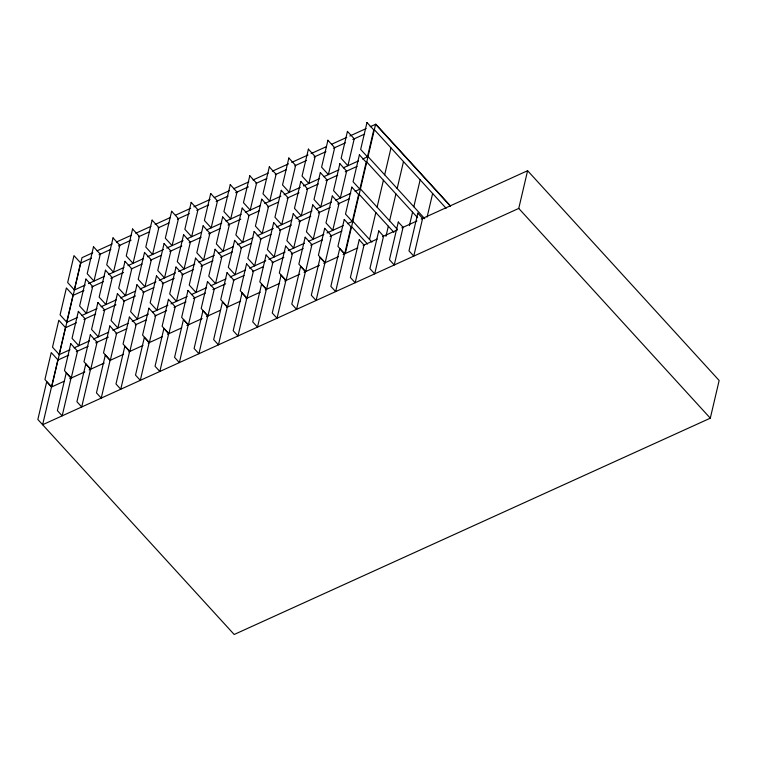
<?xml version="1.0" encoding="UTF-8"?>
<svg xmlns="http://www.w3.org/2000/svg" width="757" height="757" viewBox="0 0 757 757"><rect width="100%" height="100%" fill="white"/><g stroke="black" fill="none" stroke-linecap="round" stroke-linejoin="round"><path stroke-width="1.14" d="M345.287 253.548L375.604 124.28L450.311 206.093M369.52 239.467L375.832 212.537M377.1 207.153L383.411 180.223M384.679 174.839L390.99 147.908M385.956 236.316L388.332 226.22M389.59 220.836L395.911 193.906M397.17 188.521L403.49 161.591M409.405 225.605L412.565 212.14M413.824 206.756L420.144 179.825M427.109 217.07L432.635 193.508M68.773 355.109L57.797 360.095L42.638 424.724L518.753 208.421L527.601 170.713L719.15 380.478L710.303 418.186L234.187 634.489L37.85 419.482L46.697 381.774L51.485 387.026L64.392 381.159M92.78 252.772L82.021 257.664L51.703 386.922L44.918 379.503L51.239 352.573L58.015 359.991M97.076 250.822L112.15 243.972M116.427 242.022L131.519 235.172M135.787 233.232L150.898 226.371M155.147 224.441L170.268 217.571M175.577 215.158L190.717 208.279M193.858 206.85L210.086 199.479M214.288 197.568L229.456 190.679M233.648 188.767L248.826 181.879M253.008 179.977L268.196 173.079M272.359 171.186L288.493 163.853M291.719 162.386L308.023 154.986M311.08 153.595L326.314 146.669M331.509 144.313L346.763 137.386M349.791 136.005L366.133 128.586M370.22 126.722L375.822 124.176L450.529 205.999M91.512 258.156L80.535 263.143L74.224 290.073L85.191 285.086M99.035 254.74L110.863 249.365M118.395 245.949L131.122 240.168M138.654 236.742L149.583 231.774M158.024 227.942L168.934 222.984M177.393 219.142L189.373 213.701M196.763 210.342L208.724 204.91M216.133 201.542L228.084 196.11M235.616 192.694L248.419 186.875M255.961 183.449L266.795 178.52M275.33 174.649L286.155 169.729M294.7 165.849L306.585 160.446M314.07 157.049L325.945 151.655M333.44 148.249L345.306 142.855M352.819 139.449L364.656 134.065M88.418 283.62L104.551 276.296M108.658 274.431L123.911 267.505M128.028 265.631L143.262 258.705M147.568 256.755L163.54 249.498M166.777 248.031L183.052 240.631M187.225 238.739L201.334 232.323M206.595 229.939L221.773 223.041M225.965 221.139L241.123 214.25M245.334 212.339L260.484 205.45M264.78 203.501L280.913 196.167M284.083 194.729L300.274 187.376M303.453 185.929L319.596 178.595M323.901 176.646L338.985 169.786M343.271 167.846L358.345 160.995M362.641 159.036L368.025 156.595L424.762 218.726M83.932 290.48L72.956 295.457L66.644 322.387L77.611 317.41M91.455 287.054L103.283 281.68M110.815 278.264L123.542 272.482M131.075 269.057L142.004 264.089M150.444 260.257L161.355 255.298M169.814 251.456L181.794 246.016M189.184 242.656L201.144 237.225M208.554 233.856L220.505 228.425M228.037 225.009L240.84 219.189M248.381 215.764L259.216 210.843M267.751 206.964L278.576 202.043M287.121 198.164L299.006 192.761M306.49 189.364L318.366 183.97M325.86 180.563L337.726 175.17M345.239 171.763L357.077 166.379M81.709 315.546L96.972 308.61M101.078 306.746L116.332 299.819M120.448 297.946L135.683 291.019M139.988 289.07L155.961 281.812M159.197 280.345L175.473 272.946M178.567 271.545L194.833 264.155M199.015 262.253L214.193 255.355M218.385 253.453L233.544 246.564M237.755 244.653L252.904 237.764M257.125 235.853L273.334 228.482M276.504 227.053L291.615 220.183M295.873 218.253L312.016 210.91M316.322 208.96L331.405 202.1M335.692 200.16L350.765 193.309M355.061 191.36L360.446 188.909L397.009 228.955M76.353 322.794L65.376 327.781L59.065 354.702L70.032 349.725M83.876 319.369L95.704 313.994M103.236 310.578L115.963 304.797M123.495 301.371L135.494 295.921M142.865 292.571L153.775 287.613M162.235 283.771L174.214 278.33M181.604 274.971L193.565 269.539M200.974 266.171L212.925 260.739M220.457 257.323L232.285 251.949M240.802 248.078L251.636 243.158M260.171 239.278L270.997 234.358M279.541 230.478L291.426 225.075M298.911 221.678L310.786 216.284M318.281 212.878L330.147 207.494M337.66 204.078L349.497 198.694M74.129 347.86L89.392 340.924M93.499 339.06L108.743 332.134M112.869 330.26L128.103 323.343M132.238 321.46L148.381 314.127M152.687 312.168L167.893 305.26M170.987 303.86L187.13 296.526M191.436 294.568L206.604 287.669M210.806 285.767L225.965 278.879M230.175 276.967L245.325 270.088M249.545 268.167L265.754 260.805M268.924 259.367L285.115 252.005M288.294 250.567L304.465 243.215M308.742 241.275L323.826 234.424M327.033 232.967L343.186 225.624M347.482 223.675L352.866 221.224L371.942 242.117M76.296 351.683L88.124 346.318M95.656 342.893L108.383 337.111M115.916 333.686L126.845 328.727M135.285 324.885L146.196 319.927M154.655 316.085L166.635 310.644M174.025 307.285L185.985 301.854M193.395 298.485L205.346 293.063M212.878 289.638L225.681 283.818M233.222 280.393L244.057 275.472M252.592 271.593L263.417 266.672M271.962 262.793L283.847 257.389M291.331 253.992L303.207 248.599M310.701 245.192L322.567 239.808M330.08 236.392L341.918 231.008M69.748 378.718L84.841 371.867M89.146 369.908L104.22 363.067M109.519 360.654L123.59 354.267M128.86 351.863L142.959 345.466M148.211 343.082L162.329 336.666M167.552 334.291L181.699 327.866M186.903 325.501L202.147 318.574M206.453 316.615L220.448 310.256M226.665 307.437L240.641 301.087M246.016 298.646L260.266 292.174M265.357 289.855L279.636 283.364M284.708 281.065L299.753 274.233M304.049 272.274L319.454 265.281M323.759 263.322L338.445 256.651M343.129 254.522L357.787 247.861M363.161 245.419L377.137 239.07M382.512 236.629L397.557 229.797M401.853 227.848L416.899 221.006M421.195 219.057L527.601 170.713M518.753 208.421L710.303 418.186M374.337 129.665L446.119 208.27M366.757 161.979L417.627 217.685M359.178 194.294L393.877 232.295M351.598 226.617L367.495 244.019M80.753 263.048L73.978 255.62L67.666 282.55L74.441 289.978M73.174 295.362L66.398 287.944L60.087 314.874L66.862 322.293M65.594 327.677L58.819 320.258L52.507 347.189L59.283 354.607M70.77 343.697L64.459 370.627L71.234 378.046L77.545 351.116L70.77 343.697M78.35 311.382L72.038 338.313L78.813 345.731L85.125 318.801L78.35 311.382M85.929 279.068L79.617 305.998L86.393 313.417L92.704 286.487L85.929 279.068M93.508 246.754L87.197 273.684L93.972 281.102L100.293 254.172L93.508 246.754M66.228 372.908L57.381 410.606L62.169 415.848L71.016 378.15L66.228 372.908M90.31 334.821L83.989 361.751L90.764 369.17L97.085 342.249L90.31 334.821M97.89 302.507L91.569 329.437L98.344 336.856L104.665 309.925L97.89 302.507M105.469 270.192L99.148 297.123L105.923 304.541L112.244 277.611L105.469 270.192M113.048 237.878L106.728 264.808L113.503 272.227L119.824 245.296L113.048 237.878M85.759 364.032L76.921 401.73L81.709 406.973L90.547 369.274L85.759 364.032M109.841 325.945L103.52 352.876L110.304 360.304L116.616 333.373L109.841 325.945M117.42 293.631L111.099 320.561L117.884 327.98L124.195 301.059L117.42 293.631M125 261.316L118.679 288.247L125.463 295.665L131.775 268.735L125 261.316M132.579 229.002L126.258 255.932L133.043 263.351L139.354 236.421L132.579 229.002M105.289 355.156L96.451 392.855L101.239 398.097L110.087 360.398L105.289 355.156M129.371 317.079L123.06 344.009L129.835 351.428L136.146 324.498L129.371 317.079M136.951 284.755L130.639 311.685L137.414 319.113L143.726 292.183L136.951 284.755M144.53 252.441L138.219 279.371L144.994 286.789L151.305 259.869L144.53 252.441M152.11 220.126L145.798 247.056L152.573 254.475L158.885 227.545L152.11 220.126M124.829 346.28L115.982 383.979L120.77 389.23L129.617 351.522L124.829 346.28M148.911 308.203L142.59 335.133L149.366 342.552L155.687 315.622L148.911 308.203M156.491 275.889L150.17 302.819L156.945 310.238L163.266 283.307L156.491 275.889M164.07 243.565L157.749 270.495L164.524 277.923L170.845 250.993L164.07 243.565M171.65 211.25L165.329 238.181L172.104 245.599L178.425 218.678L171.65 211.25M144.36 337.404L135.522 375.112L140.31 380.355L149.148 342.647L144.36 337.404M168.442 299.327L162.121 326.258L168.896 333.676L175.217 306.746L168.442 299.327M176.021 267.013L169.7 293.943L176.485 301.362L182.797 274.431L176.021 267.013M183.601 234.698L177.28 261.629L184.065 269.047L190.376 242.117L183.601 234.698M191.18 202.374L184.859 229.305L191.644 236.733L197.956 209.803L191.18 202.374M163.891 328.529L155.053 366.237L159.841 371.479L168.679 333.78L163.891 328.529M187.973 290.451L181.661 317.382L188.436 324.8L194.748 297.87L187.973 290.451M195.552 258.137L189.241 285.067L196.016 292.486L202.327 265.556L195.552 258.137M203.131 225.823L196.82 252.753L203.595 260.171L209.907 233.241L203.131 225.823M210.711 193.508L204.399 220.438L211.175 227.857L217.486 200.927L210.711 193.508M183.431 319.662L174.583 357.361L179.371 362.603L188.219 324.904L183.431 319.662M207.503 281.576L201.192 308.506L207.967 315.924L214.288 288.994L207.503 281.576M215.083 249.261L208.771 276.191L215.546 283.61L221.867 256.68L215.083 249.261M222.672 216.947L216.351 243.877L223.126 251.296L229.447 224.365L222.672 216.947M230.251 184.632L223.93 211.563L230.705 218.981L237.026 192.051L230.251 184.632M202.961 310.786L194.114 348.485L198.911 353.727L207.749 316.029L202.961 310.786M227.043 272.7L220.722 299.63L227.497 307.058L233.818 280.128L227.043 272.7M234.623 240.385L228.302 267.316L235.077 274.734L241.398 247.804L234.623 240.385M242.202 208.071L235.881 235.001L242.656 242.42L248.977 215.49L242.202 208.071M249.782 175.756L243.461 202.687L250.236 210.105L256.557 183.175L249.782 175.756M222.492 301.911L213.654 339.609L218.442 344.851L227.28 307.153L222.492 301.911M246.574 263.824L240.262 290.754L247.037 298.182L253.349 271.252L246.574 263.824M254.153 231.51L247.842 258.44L254.617 265.868L260.928 238.938L254.153 231.51M261.733 199.195L255.421 226.125L262.196 233.544L268.508 206.614L261.733 199.195M269.312 166.881L263.001 193.811L269.776 201.23L276.087 174.299L269.312 166.881M242.032 293.035L233.184 330.733L237.972 335.985L246.82 298.277L242.032 293.035M266.104 254.958L259.793 281.888L266.568 289.306L272.889 262.376L266.104 254.958M273.684 222.634L267.372 249.564L274.148 256.992L280.469 230.062L273.684 222.634M281.263 190.319L274.952 217.25L281.727 224.678L288.048 197.747L281.263 190.319M288.843 158.005L282.531 184.935L289.306 192.354L295.627 165.423L288.843 158.005M261.562 284.159L252.715 321.857L257.503 327.109L266.35 289.401L261.562 284.159M285.644 246.082L279.324 273.012L286.099 280.431L292.42 253.5L285.644 246.082M293.224 213.767L286.903 240.698L293.678 248.116L299.999 221.186L293.224 213.767M300.803 181.443L294.482 208.374L301.258 215.802L307.579 188.871L300.803 181.443M308.383 149.129L302.062 176.059L308.837 183.487L315.158 156.557L308.383 149.129M281.093 275.283L272.255 312.991L277.043 318.233L285.881 280.525L281.093 275.283M305.175 237.206L298.854 264.136L305.639 271.555L311.95 244.625L305.175 237.206M312.755 204.892L306.443 231.822L313.218 239.24L319.53 212.31L312.755 204.892M320.334 172.577L314.023 199.507L320.798 206.926L327.109 179.996L320.334 172.577M327.913 140.253L321.602 167.183L328.377 174.612L334.689 147.681L327.913 140.253M300.633 266.407L291.786 304.115L296.574 309.358L305.421 271.659L300.633 266.407M324.706 228.33L318.394 255.26L325.169 262.679L331.481 235.749L324.706 228.33M332.285 196.016L325.974 222.946L332.749 230.365L339.06 203.434L332.285 196.016M339.865 163.701L333.553 190.632L340.328 198.05L346.649 171.12L339.865 163.701M347.444 131.387L341.133 158.317L347.908 165.736L354.229 138.805L347.444 131.387M320.164 257.541L311.316 295.239L316.104 300.482L324.952 262.783L320.164 257.541M344.246 219.454L337.925 246.385L344.7 253.803L351.021 226.882L344.246 219.454M351.825 187.14L345.504 214.07L352.279 221.489L358.6 194.558L351.825 187.14M359.405 154.825L353.084 181.756L359.859 189.174L366.18 162.244L359.405 154.825M366.984 122.511L360.663 149.441L367.438 156.86L373.759 129.93L366.984 122.511M339.694 248.665L330.856 286.364L335.644 291.606L344.482 253.907L339.694 248.665M359.225 239.789L350.387 277.488L355.175 282.73L364.022 245.031L359.225 239.789M378.765 230.913L369.918 268.612L374.706 273.864L383.553 236.156L378.765 230.913M398.296 222.038L389.458 259.746L394.246 264.988L403.084 227.28L398.296 222.038M417.826 213.162L408.988 250.87L413.776 256.112L422.614 218.413L417.826 213.162"/></g></svg>
